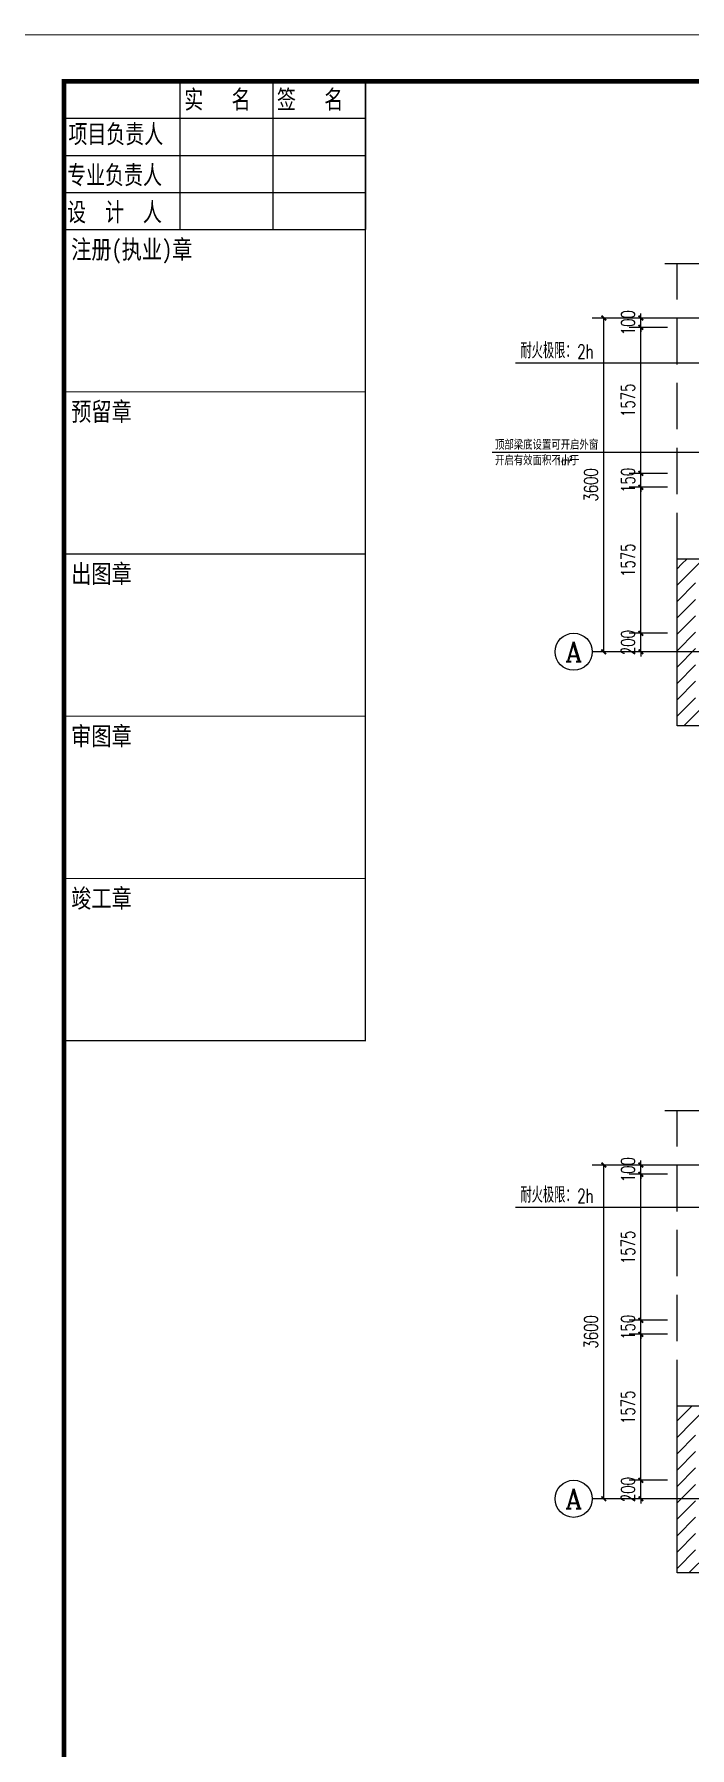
# Model space of a CAD drawing. Extents: x 1738711 to 2346805, y 1189731 to 2516152.
# Drawn here: x 2066961 to 2074032, y 1379440 to 1397922 of the extents above; entities that cross this region are included whole.
import ezdxf
from ezdxf.enums import TextEntityAlignment as Align

# ---------------------------------------------------------------- set-up
doc = ezdxf.new("R2010")
doc.units = 0
doc.header["$LTSCALE"] = 1000
doc.header["$MEASUREMENT"] = 0
doc.linetypes.add('DASH', pattern=[0.35, 0.25, -0.1])
doc.linetypes.add('复件 140224通州运河二期售楼部条件图_t3$0$X-ME SHAFT SH$0$X-B2$0$WATER_LINE', pattern=[0])
for name, color, linetype in [('AXIS', 3, 'Continuous'), ('AXIS_TEXT', 7, 'Continuous'), ('DIM_LEAD', 3, 'Continuous'), ('DIM_SYMB', 3, 'Continuous'), ('DOTE', 1, 'Continuous'), ('PUB_DIM', 3, 'Continuous'), ('PUB_HATCH', 8, 'Continuous'), ('PUB_TEXT', 7, 'Continuous'), ('TK', 4, 'Continuous'), ('WALL', 40, 'Continuous'), ('看线', 8, 'Continuous')]:
    doc.layers.add(name, color=color, linetype=linetype)
doc.styles.add('_TCH_AXIS', font='COMPLEX', dxfattribs={"bigfont": 'GBCBIG'})
doc.styles.add('_TCH_DIM', font='SIMPLEX', dxfattribs={"bigfont": 'GBCBIG'})
doc.styles.add('_TCH_DIM_T3', font='SIMPLEX', dxfattribs={"width": 0.705882, "bigfont": 'GBCBIG'})
doc.styles.add('COMPLEX', font='COMPLEX')
doc.styles.add('宋体', font='SIMSUN.TTF', dxfattribs={"width": 0.75})
doc.dimstyles.new('_TCH_ARCH&&50', dxfattribs={"dimtxt": 148.75, "dimasz": 50, "dimexe": 125, "dimexo": 150, "dimgap": 63.125, "dimtad": 1, "dimdec": 0, "dimzin": 0, "dimdsep": 46, "dimtxsty": '_TCH_DIM_T3', "dimblk": 'ARCHTICK', "dimcen": 0.09, "dimclrt": 7, "dimazin": 2, "dimtfac": 1, "dimtdec": 0, "dimtix": 1, "dimtmove": 2, "dimatfit": 3, "dimfxl": 50, "dimtolj": 1, "dimtzin": 0, "dimarcsym": 0})
pattern_1 = [(45, (0, 89.76), (-88.388383, 88.388383), [])]

# ---------------------------------------------------------------- blocks, each defined once
blk = doc.blocks.new('章')
at = {"layer": 'TK', "color": 7, "const_width": 0.25}
for points in [[(0, 0), (65, 0), (65, -35), (0, -35)], [(0, -35), (65, -35), (65, -70), (0, -70)], [(0, -70), (65, -70), (65, -105), (0, -105)], [(0, -105), (65, -105), (65, -140), (0, -140)], [(0, -140), (65, -140), (65, -175), (0, -175)]]:
    blk.add_lwpolyline(points, close=True, dxfattribs=at)
at = {"layer": 'TK', "color": 7, "style": '宋体', "width": 0.8}
for s, p in [('注册(执业)章', (1.51, -6.28)), ('预留章', (1.51, -41.28)), ('出图章', (1.51, -76.28)), ('审图章', (1.51, -111.28)), ('竣工章', (1.51, -146.28))]:
    blk.add_text(s, height=4, dxfattribs=at).set_placement(p)
blk = doc.blocks.new('hjashrtahreahe')
for points in [[(2500, 58400), (9000, 58400)], [(2500, 58400), (2500, 55200)], [(5000, 58400), (5000, 55200)], [(7000, 58400), (7000, 55200)], [(9000, 58400), (9000, 55200)], [(2500, 57600), (9000, 57600)], [(2500, 56800), (9000, 56800)], [(2500, 56000), (9000, 56000)], [(2500, 55200), (9000, 55200)]]:
    blk.add_lwpolyline(points)
at = {"layer": 'TK', "color": 7, "const_width": 25}
for points in [[(0, 59400), (84100, 59400), (84100, 0), (0, 0)], [(9000, 55200), (2500, 55200), (2500, 58400), (9000, 58400)]]:
    blk.add_lwpolyline(points, close=True, dxfattribs=at)
at = {"layer": 'TK', "color": 3, "const_width": 100}
blk.add_lwpolyline([(2500, 1000), (2500, 58400), (83100, 58400), (83100, 1000)], close=True, dxfattribs=at)
at = {"xscale": 100, "yscale": 100, "zscale": 100}
blk.add_blockref('章', (2500, 55200), dxfattribs=at)
at = {"style": '宋体', "width": 0.75}
for s, p in [('实   名', (5092, 57806)), ('签   名', (7092, 57806)), ('项目负责人', (2592, 57061)), ('专业负责人', (2565, 56178)), ('设  计  人', (2565, 55378))]:
    blk.add_text(s, height=400, dxfattribs=at).set_placement(p)
at = {"layer": 'TK', "style": '宋体', "width": 0.75}
for tag, height, p in [('项目负责人', 350, (6003, 57089)), ('专业负责人', 350, (6003, 56224)), ('设计人', 350, (6003, 55419)), ('版号1', 250, (77304, 22193)), ('时间1', 250, (82405, 22193)), ('版号2', 250, (77304, 21593)), ('时间2', 250, (82405, 21593)), ('版号3', 250, (77304, 20993)), ('时间3', 250, (82405, 20993)), ('建筑会签', 0.0001, (78978, 2403)), ('电气会签', 0.0001, (82128, 2403)), ('结构会签', 0.0001, (78978, 1803)), ('暖通会签', 0.0001, (82128, 1803)), ('给排水会签', 0.0001, (78978, 1250)), ('智能化会签', 0.0001, (82128, 1250))]:
    blk.add_attdef(tag, text='', height=height, dxfattribs=at).set_placement(p, align=Align.CENTER)
for tag, p in [('合作设计单位', (80816, 48986)), ('版号说明1', (79854, 22318)), ('版号说明2', (79854, 21718)), ('版号说明3', (79854, 21118)), ('浙江绿储科技有限公司', (80545, 16036)), ('百兆瓦级集中式熔盐储能关键', (80545, 14953)), ('设备研发及制造基地项目', (80545, 14603)), ('1#研发楼', (80545, 13636)), ('图名', (80545, 12436)), ('工程编号', (78978, 11461)), ('子项编号', (82128, 11461)), ('建筑', (78978, 10711)), ('图号', (82128, 10711)), ('施工图', (78978, 9961)), ('2023.03', (82128, 9961)), ('审定', (79353, 8461)), ('审核', (79353, 7711)), ('工程负责', (79353, 6961)), ('专业负责', (79353, 6211)), ('设计', (79353, 5461)), ('制图', (79353, 4711)), ('校对', (79353, 3961))]:
    blk.add_attdef(tag, text='', height=250, dxfattribs=at).set_placement(p, align=Align.MIDDLE_CENTER)
blk = doc.blocks.new('_ArchTick')
at = {"color": 0, "linetype": 'ByBlock', "const_width": 0.4}
blk.add_lwpolyline([(-0.5, -0.5), (0.5, 0.5)], dxfattribs=at)
blk = doc.blocks.new('*D2181')
at = {"layer": 'Defpoints', "color": 0, "transparency": 16777216}
for p in [(2073105, 1385725), (2073543, 1385725), (2073543, 1382125)]:
    blk.add_point(p, dxfattribs=at)
at = {"layer": 'PUB_DIM', "color": 0, "lineweight": -2, "transparency": 16777216}
for p, q in [((2073393, 1385725), (2072980, 1385725)), ((2073105, 1382125), (2073105, 1385725)), ((2073393, 1382125), (2072980, 1382125))]:
    blk.add_line(p, q, dxfattribs=at)
at = {"layer": 'PUB_DIM', "color": 0, "lineweight": -2, "transparency": 16777216, "xscale": 50, "yscale": 50, "zscale": 50}
for p, rotation in [((2073105, 1385725), 90), ((2073105, 1382125), 270)]:
    blk.add_blockref('_ArchTick', p, dxfattribs=dict(at, rotation=rotation))
at = {"layer": 'PUB_DIM', "color": 7, "transparency": 16777216, "insert": (2072967, 1383925), "char_height": 148.8, "attachment_point": 5, "rotation": 90, "style": '_TCH_DIM_T3'}
blk.add_mtext('\\A1;3600', dxfattribs=at)
blk = doc.blocks.new('*D2182')
at = {"layer": 'Defpoints', "color": 0, "transparency": 16777216}
for p in [(2073505, 1382325), (2073943, 1382325), (2073943, 1382125)]:
    blk.add_point(p, dxfattribs=at)
at = {"layer": 'PUB_DIM', "color": 0, "lineweight": -2, "transparency": 16777216}
for p, q in [((2073793, 1382325), (2073380, 1382325)), ((2073505, 1382325), (2073505, 1382375)), ((2073505, 1382125), (2073505, 1382325)), ((2073793, 1382125), (2073380, 1382125)), ((2073505, 1382125), (2073505, 1382075))]:
    blk.add_line(p, q, dxfattribs=at)
at = {"layer": 'PUB_DIM', "color": 0, "lineweight": -2, "transparency": 16777216, "xscale": 50, "yscale": 50, "zscale": 50}
for p, rotation in [((2073505, 1382325), 270), ((2073505, 1382125), 90)]:
    blk.add_blockref('_ArchTick', p, dxfattribs=dict(at, rotation=rotation))
at = {"layer": 'PUB_DIM', "color": 7, "transparency": 16777216, "insert": (2073367, 1382225), "char_height": 148.8, "attachment_point": 5, "rotation": 90, "style": '_TCH_DIM_T3'}
blk.add_mtext('\\A1;200', dxfattribs=at)
blk = doc.blocks.new('*D2183')
at = {"layer": 'Defpoints', "color": 0, "transparency": 16777216}
for p in [(2073505, 1383900), (2073943, 1383900), (2073943, 1382325)]:
    blk.add_point(p, dxfattribs=at)
at = {"layer": 'PUB_DIM', "color": 0, "lineweight": -2, "transparency": 16777216}
for p, q in [((2073793, 1383900), (2073380, 1383900)), ((2073505, 1382325), (2073505, 1383900)), ((2073793, 1382325), (2073380, 1382325))]:
    blk.add_line(p, q, dxfattribs=at)
at = {"layer": 'PUB_DIM', "color": 0, "lineweight": -2, "transparency": 16777216, "xscale": 50, "yscale": 50, "zscale": 50}
for p, rotation in [((2073505, 1383900), 90), ((2073505, 1382325), 270)]:
    blk.add_blockref('_ArchTick', p, dxfattribs=dict(at, rotation=rotation))
at = {"layer": 'PUB_DIM', "color": 7, "transparency": 16777216, "insert": (2073367, 1383112), "char_height": 148.8, "attachment_point": 5, "rotation": 90, "style": '_TCH_DIM_T3'}
blk.add_mtext('\\A1;1575', dxfattribs=at)
blk = doc.blocks.new('*D2184')
at = {"layer": 'Defpoints', "color": 0, "transparency": 16777216}
for p in [(2073505, 1384050), (2073943, 1384050), (2073943, 1383900)]:
    blk.add_point(p, dxfattribs=at)
at = {"layer": 'PUB_DIM', "color": 0, "lineweight": -2, "transparency": 16777216}
for p, q in [((2073793, 1384050), (2073380, 1384050)), ((2073505, 1384050), (2073505, 1384100)), ((2073505, 1383900), (2073505, 1384050)), ((2073793, 1383900), (2073380, 1383900)), ((2073505, 1383900), (2073505, 1383850))]:
    blk.add_line(p, q, dxfattribs=at)
at = {"layer": 'PUB_DIM', "color": 0, "lineweight": -2, "transparency": 16777216, "xscale": 50, "yscale": 50, "zscale": 50}
for p, rotation in [((2073505, 1384050), 270), ((2073505, 1383900), 90)]:
    blk.add_blockref('_ArchTick', p, dxfattribs=dict(at, rotation=rotation))
at = {"layer": 'PUB_DIM', "color": 7, "transparency": 16777216, "insert": (2073367, 1383975), "char_height": 148.8, "attachment_point": 5, "rotation": 90, "style": '_TCH_DIM_T3'}
blk.add_mtext('\\A1;150', dxfattribs=at)
blk = doc.blocks.new('*D2185')
at = {"layer": 'Defpoints', "color": 0, "transparency": 16777216}
for p in [(2073505, 1385625), (2073943, 1385625), (2073943, 1384050)]:
    blk.add_point(p, dxfattribs=at)
at = {"layer": 'PUB_DIM', "color": 0, "lineweight": -2, "transparency": 16777216}
for p, q in [((2073793, 1385625), (2073380, 1385625)), ((2073505, 1384050), (2073505, 1385625)), ((2073793, 1384050), (2073380, 1384050))]:
    blk.add_line(p, q, dxfattribs=at)
at = {"layer": 'PUB_DIM', "color": 0, "lineweight": -2, "transparency": 16777216, "xscale": 50, "yscale": 50, "zscale": 50}
for p, rotation in [((2073505, 1385625), 90), ((2073505, 1384050), 270)]:
    blk.add_blockref('_ArchTick', p, dxfattribs=dict(at, rotation=rotation))
at = {"layer": 'PUB_DIM', "color": 7, "transparency": 16777216, "insert": (2073367, 1384837), "char_height": 148.8, "attachment_point": 5, "rotation": 90, "style": '_TCH_DIM_T3'}
blk.add_mtext('\\A1;1575', dxfattribs=at)
blk = doc.blocks.new('*D2186')
at = {"layer": 'Defpoints', "color": 0, "transparency": 16777216}
for p in [(2073505, 1385725), (2073943, 1385725), (2073943, 1385625)]:
    blk.add_point(p, dxfattribs=at)
at = {"layer": 'PUB_DIM', "color": 0, "lineweight": -2, "transparency": 16777216}
for p, q in [((2073793, 1385725), (2073380, 1385725)), ((2073505, 1385725), (2073505, 1385775)), ((2073505, 1385625), (2073505, 1385725)), ((2073793, 1385625), (2073380, 1385625)), ((2073505, 1385625), (2073505, 1385575))]:
    blk.add_line(p, q, dxfattribs=at)
at = {"layer": 'PUB_DIM', "color": 0, "lineweight": -2, "transparency": 16777216, "xscale": 50, "yscale": 50, "zscale": 50}
for p, rotation in [((2073505, 1385725), 270), ((2073505, 1385625), 90)]:
    blk.add_blockref('_ArchTick', p, dxfattribs=dict(at, rotation=rotation))
at = {"layer": 'PUB_DIM', "color": 7, "transparency": 16777216, "insert": (2073367, 1385675), "char_height": 148.8, "attachment_point": 5, "rotation": 90, "style": '_TCH_DIM_T3'}
blk.add_mtext('\\A1;100', dxfattribs=at)
blk = doc.blocks.new('*D2237')
at = {"layer": 'Defpoints', "color": 0, "transparency": 16777216}
for p in [(2073105, 1394861), (2073543, 1394861), (2073543, 1391261)]:
    blk.add_point(p, dxfattribs=at)
at = {"layer": 'PUB_DIM', "color": 0, "lineweight": -2, "transparency": 16777216}
for p, q in [((2073393, 1394861), (2072980, 1394861)), ((2073105, 1391261), (2073105, 1394861)), ((2073393, 1391261), (2072980, 1391261))]:
    blk.add_line(p, q, dxfattribs=at)
at = {"layer": 'PUB_DIM', "color": 0, "lineweight": -2, "transparency": 16777216, "xscale": 50, "yscale": 50, "zscale": 50}
for p, rotation in [((2073105, 1394861), 90), ((2073105, 1391261), 270)]:
    blk.add_blockref('_ArchTick', p, dxfattribs=dict(at, rotation=rotation))
at = {"layer": 'PUB_DIM', "color": 7, "transparency": 16777216, "insert": (2072967, 1393061), "char_height": 148.8, "attachment_point": 5, "rotation": 90, "style": '_TCH_DIM_T3'}
blk.add_mtext('\\A1;3600', dxfattribs=at)
blk = doc.blocks.new('*D2238')
at = {"layer": 'Defpoints', "color": 0, "transparency": 16777216}
for p in [(2073505, 1391461), (2073943, 1391461), (2073943, 1391261)]:
    blk.add_point(p, dxfattribs=at)
at = {"layer": 'PUB_DIM', "color": 0, "lineweight": -2, "transparency": 16777216}
for p, q in [((2073793, 1391461), (2073380, 1391461)), ((2073505, 1391461), (2073505, 1391511)), ((2073505, 1391261), (2073505, 1391461)), ((2073793, 1391261), (2073380, 1391261)), ((2073505, 1391261), (2073505, 1391211))]:
    blk.add_line(p, q, dxfattribs=at)
at = {"layer": 'PUB_DIM', "color": 0, "lineweight": -2, "transparency": 16777216, "xscale": 50, "yscale": 50, "zscale": 50}
for p, rotation in [((2073505, 1391461), 270), ((2073505, 1391261), 90)]:
    blk.add_blockref('_ArchTick', p, dxfattribs=dict(at, rotation=rotation))
at = {"layer": 'PUB_DIM', "color": 7, "transparency": 16777216, "insert": (2073367, 1391361), "char_height": 148.8, "attachment_point": 5, "rotation": 90, "style": '_TCH_DIM_T3'}
blk.add_mtext('\\A1;200', dxfattribs=at)
blk = doc.blocks.new('*D2239')
at = {"layer": 'Defpoints', "color": 0, "transparency": 16777216}
for p in [(2073505, 1393036), (2073943, 1393036), (2073943, 1391461)]:
    blk.add_point(p, dxfattribs=at)
at = {"layer": 'PUB_DIM', "color": 0, "lineweight": -2, "transparency": 16777216}
for p, q in [((2073793, 1393036), (2073380, 1393036)), ((2073505, 1391461), (2073505, 1393036)), ((2073793, 1391461), (2073380, 1391461))]:
    blk.add_line(p, q, dxfattribs=at)
at = {"layer": 'PUB_DIM', "color": 0, "lineweight": -2, "transparency": 16777216, "xscale": 50, "yscale": 50, "zscale": 50}
for p, rotation in [((2073505, 1393036), 90), ((2073505, 1391461), 270)]:
    blk.add_blockref('_ArchTick', p, dxfattribs=dict(at, rotation=rotation))
at = {"layer": 'PUB_DIM', "color": 7, "transparency": 16777216, "insert": (2073367, 1392249), "char_height": 148.8, "attachment_point": 5, "rotation": 90, "style": '_TCH_DIM_T3'}
blk.add_mtext('\\A1;1575', dxfattribs=at)
blk = doc.blocks.new('*D2240')
at = {"layer": 'Defpoints', "color": 0, "transparency": 16777216}
for p in [(2073505, 1393186), (2073943, 1393186), (2073943, 1393036)]:
    blk.add_point(p, dxfattribs=at)
at = {"layer": 'PUB_DIM', "color": 0, "lineweight": -2, "transparency": 16777216}
for p, q in [((2073505, 1393186), (2073505, 1393236)), ((2073793, 1393186), (2073380, 1393186)), ((2073793, 1393036), (2073380, 1393036)), ((2073505, 1393036), (2073505, 1393186)), ((2073505, 1393036), (2073505, 1392986))]:
    blk.add_line(p, q, dxfattribs=at)
at = {"layer": 'PUB_DIM', "color": 0, "lineweight": -2, "transparency": 16777216, "xscale": 50, "yscale": 50, "zscale": 50}
for p, rotation in [((2073505, 1393186), 270), ((2073505, 1393036), 90)]:
    blk.add_blockref('_ArchTick', p, dxfattribs=dict(at, rotation=rotation))
at = {"layer": 'PUB_DIM', "color": 7, "transparency": 16777216, "insert": (2073367, 1393111), "char_height": 148.8, "attachment_point": 5, "rotation": 90, "style": '_TCH_DIM_T3'}
blk.add_mtext('\\A1;150', dxfattribs=at)
blk = doc.blocks.new('*D2241')
at = {"layer": 'Defpoints', "color": 0, "transparency": 16777216}
for p in [(2073505, 1394761), (2073943, 1394761), (2073943, 1393186)]:
    blk.add_point(p, dxfattribs=at)
at = {"layer": 'PUB_DIM', "color": 0, "lineweight": -2, "transparency": 16777216}
for p, q in [((2073793, 1394761), (2073380, 1394761)), ((2073505, 1393186), (2073505, 1394761)), ((2073793, 1393186), (2073380, 1393186))]:
    blk.add_line(p, q, dxfattribs=at)
at = {"layer": 'PUB_DIM', "color": 0, "lineweight": -2, "transparency": 16777216, "xscale": 50, "yscale": 50, "zscale": 50}
for p, rotation in [((2073505, 1394761), 90), ((2073505, 1393186), 270)]:
    blk.add_blockref('_ArchTick', p, dxfattribs=dict(at, rotation=rotation))
at = {"layer": 'PUB_DIM', "color": 7, "transparency": 16777216, "insert": (2073367, 1393974), "char_height": 148.8, "attachment_point": 5, "rotation": 90, "style": '_TCH_DIM_T3'}
blk.add_mtext('\\A1;1575', dxfattribs=at)
blk = doc.blocks.new('*D2242')
at = {"layer": 'Defpoints', "color": 0, "transparency": 16777216}
for p in [(2073505, 1394861), (2073943, 1394861), (2073943, 1394761)]:
    blk.add_point(p, dxfattribs=at)
at = {"layer": 'PUB_DIM', "color": 0, "lineweight": -2, "transparency": 16777216}
for p, q in [((2073505, 1394861), (2073505, 1394911)), ((2073793, 1394861), (2073380, 1394861)), ((2073793, 1394761), (2073380, 1394761)), ((2073505, 1394761), (2073505, 1394861)), ((2073505, 1394761), (2073505, 1394711))]:
    blk.add_line(p, q, dxfattribs=at)
at = {"layer": 'PUB_DIM', "color": 0, "lineweight": -2, "transparency": 16777216, "xscale": 50, "yscale": 50, "zscale": 50}
for p, rotation in [((2073505, 1394861), 270), ((2073505, 1394761), 90)]:
    blk.add_blockref('_ArchTick', p, dxfattribs=dict(at, rotation=rotation))
at = {"layer": 'PUB_DIM', "color": 7, "transparency": 16777216, "insert": (2073367, 1394811), "char_height": 148.8, "attachment_point": 5, "rotation": 90, "style": '_TCH_DIM_T3'}
blk.add_mtext('\\A1;100', dxfattribs=at)
blk = doc.blocks.new('_AXISO')
blk.add_circle((0, 0), 0.5)
at = {"layer": 'AXIS_TEXT', "style": 'COMPLEX', "width": 1.041667}
blk.add_attdef('A', text='', height=0.56, dxfattribs=at).set_placement((-0.25, -0.28), (0.25, -0.28), align=Align.FIT)

msp = doc.modelspace()

# ---------------------------------------------------------------- hatches: boundary and pattern name
at = {"layer": 'PUB_HATCH', "linetype": '复件 140224通州运河二期售楼部条件图_t3$0$X-ME SHAFT SH$0$X-B2$0$WATER_LINE'}
h = msp.add_hatch(dxfattribs=at)
h.set_pattern_fill('普通砖', color=256, scale=50, style=0)
h.set_pattern_definition(pattern_1)
h.paths.add_polyline_path([(2074661.5, 1392161.4), (2074594.8, 1392261.4), (2073895.2, 1392261.4), (2074095.2, 1392061.4), (2074594.8, 1392061.4)])
h = msp.add_hatch(dxfattribs=at)
h.set_pattern_fill('普通砖', color=256, scale=50, style=0)
h.set_pattern_definition(pattern_1)
h.paths.add_polyline_path([(2073895.2, 1390461.4), (2074095.2, 1390661.4), (2074095.2, 1392061.4), (2073895.2, 1392261.4)])
h = msp.add_hatch(dxfattribs=at)
h.set_pattern_fill('普通砖', color=256, scale=50, style=0)
h.set_pattern_definition(pattern_1)
h.paths.add_polyline_path([(2075695.2, 1390461.4), (2075495.2, 1390661.4), (2074095.2, 1390661.4), (2073895.2, 1390461.4)])
h = msp.add_hatch(dxfattribs=at)
h.set_pattern_fill('普通砖', color=256, scale=50, style=0)
h.set_pattern_definition(pattern_1)
h.paths.add_polyline_path([(2074661.5, 1383024.8), (2074594.8, 1383124.8), (2073895.2, 1383124.8), (2074095.2, 1382924.8), (2074594.8, 1382924.8)])
h = msp.add_hatch(dxfattribs=at)
h.set_pattern_fill('普通砖', color=256, scale=50, style=0)
h.set_pattern_definition(pattern_1)
h.paths.add_polyline_path([(2073895.2, 1381324.8), (2074095.2, 1381524.8), (2074095.2, 1382924.8), (2073895.2, 1383124.8)])
h = msp.add_hatch(dxfattribs=at)
h.set_pattern_fill('普通砖', color=256, scale=50, style=0)
h.set_pattern_definition(pattern_1)
h.paths.add_polyline_path([(2075695.2, 1381324.8), (2075495.2, 1381524.8), (2074095.2, 1381524.8), (2073895.2, 1381324.8)])

# ---------------------------------------------------------------- linework, layer by layer
at = {"layer": 'AXIS'}
for p, q in [((2073479.9, 1391261.4), (2072979.9, 1391261.4)), ((2073479.9, 1382124.8), (2072979.9, 1382124.8))]:
    msp.add_line(p, q, dxfattribs=at)
at = {"layer": 'DIM_LEAD'}
for p, q in [((2073401.4, 1394373), (2072152.4, 1394373)), ((2074860, 1394373), (2073401.4, 1394373)), ((2074860, 1394373), (2073401.4, 1394373)), ((2072962.1, 1393410), (2071900.2, 1393410)), ((2074594.8, 1393410), (2072962.1, 1393410)), ((2073401.4, 1385266.5), (2072152.4, 1385266.5)), ((2074860, 1385266.5), (2073401.4, 1385266.5)), ((2074860, 1385266.5), (2073401.4, 1385266.5))]:
    msp.add_line(p, q, dxfattribs=at)
at = {"layer": 'DIM_SYMB'}
for points in [[(2073762.9, 1395450.2), (2078559, 1395450.2), (2078597.3, 1395555.2), (2078634.3, 1395345.2), (2078671.5, 1395450.2), (2083467.7, 1395450.2)], [(2073762.9, 1386313.6), (2078559, 1386313.6), (2078597.3, 1386418.6), (2078634.3, 1386208.6), (2078671.5, 1386313.6), (2083467.7, 1386313.6)]]:
    msp.add_lwpolyline(points, dxfattribs=at)
at = {"layer": 'DOTE'}
for p, q in [((2083893.2, 1394861.4), (2073500.6, 1394861.4)), ((2083893.2, 1391261.4), (2073500.6, 1391261.4)), ((2083893.2, 1385724.8), (2073500.6, 1385724.8)), ((2083893.2, 1382124.8), (2073500.6, 1382124.8))]:
    msp.add_line(p, q, dxfattribs=at)
at = {"layer": 'WALL', "linetype": '复件 140224通州运河二期售楼部条件图_t3$0$X-ME SHAFT SH$0$X-B2$0$WATER_LINE'}
for p, q in [((2074594.8, 1392261.4), (2073895.2, 1392261.4)), ((2073895.2, 1390461.4), (2073895.2, 1392261.4)), ((2075695.2, 1390461.4), (2073895.2, 1390461.4)), ((2074594.8, 1383124.8), (2073895.2, 1383124.8)), ((2073895.2, 1381324.8), (2073895.2, 1383124.8)), ((2075695.2, 1381324.8), (2073895.2, 1381324.8))]:
    msp.add_line(p, q, dxfattribs=at)
at = {"layer": '看线', "linetype": 'DASH', "ltscale": 2}
for p, q in [((2073895.2, 1392261.4), (2073895.2, 1395450.2)), ((2073895.2, 1383124.8), (2073895.2, 1386313.6))]:
    msp.add_line(p, q, dxfattribs=at)

# ---------------------------------------------------------------- block references
at = {"xscale": 0.5, "yscale": 0.5, "zscale": 0.5}
msp.add_blockref('hjashrtahreahe', (2066033.1, 1368216), dxfattribs=at)
at = {"layer": 'AXIS'}
ref = msp.add_blockref('_AXISO', (2072779.9, 1391261.4), dxfattribs=dict(at, xscale=400, yscale=400, zscale=400))
ref.add_attrib('A', 'A', dxfattribs={"layer": 'AXIS_TEXT', "ltscale": 0.5, "height": 212.6, "style": '_TCH_AXIS'}).set_placement((2072688.8, 1391155.1), (2072871, 1391155.1), align=Align.FIT)
ref = msp.add_blockref('_AXISO', (2072779.9, 1382124.8), dxfattribs=dict(at, xscale=400, yscale=400, zscale=400))
ref.add_attrib('A', 'A', dxfattribs={"layer": 'AXIS_TEXT', "ltscale": 0.5, "height": 212.6, "style": '_TCH_AXIS'}).set_placement((2072688.8, 1382018.5), (2072871, 1382018.5), align=Align.FIT)

# ---------------------------------------------------------------- texts
at = {"layer": 'PUB_TEXT', "color": 7, "style": '_TCH_DIM'}
for s, height, p in [('耐火极限：', 168.79, (2072204.9, 1394425.5)), ('顶部梁底设置可开启外窗', 101.277, (2071931.7, 1393441.5)), ('开启有效面积不小于', 101.28, (2071931.7, 1393273.5)), ('耐火极限：', 168.79, (2072204.9, 1385319))]:
    msp.add_text(s, height=height, dxfattribs=at).set_placement(p)
at = {"layer": 'PUB_TEXT', "color": 7, "style": '_TCH_DIM', "width": 0.705882}
for s, height, p in [('2h', 148.75, (2072819.3, 1394425.5)), ('1m', 89.25, (2072595.2, 1393273.5)), ('2', 44.6, (2072733.2, 1393326)), ('2h', 148.75, (2072819.3, 1385319))]:
    msp.add_text(s, height=height, dxfattribs=at).set_placement(p)

# ---------------------------------------------------------------- dimensions: what is measured, and where the dimension line sits
at = {"layer": 'PUB_DIM'}
for p1, p2, picture, middle in [((2073543, 1391261.4), (2073543, 1394861.4), '*D2237', (2072967.4, 1393061.4)), ((2073943, 1394761.4), (2073943, 1394861.4), '*D2242', (2073367.4, 1394811.4)), ((2073943, 1393186.4), (2073943, 1394761.4), '*D2241', (2073367.4, 1393973.9)), ((2073943, 1393036.4), (2073943, 1393186.4), '*D2240', (2073367.4, 1393111.4)), ((2073943, 1391461.4), (2073943, 1393036.4), '*D2239', (2073367.4, 1392248.9)), ((2073943, 1391261.4), (2073943, 1391461.4), '*D2238', (2073367.4, 1391361.4)), ((2073943, 1385624.8), (2073943, 1385724.8), '*D2186', (2073367.4, 1385674.8)), ((2073543, 1382124.8), (2073543, 1385724.8), '*D2181', (2072967.4, 1383924.8)), ((2073943, 1384049.8), (2073943, 1385624.8), '*D2185', (2073367.4, 1384837.3)), ((2073943, 1383899.8), (2073943, 1384049.8), '*D2184', (2073367.4, 1383974.8)), ((2073943, 1382324.8), (2073943, 1383899.8), '*D2183', (2073367.4, 1383112.3)), ((2073943, 1382124.8), (2073943, 1382324.8), '*D2182', (2073367.4, 1382224.8))]:
    dim = msp.add_aligned_dim(p1=p1, p2=p2, distance=438.2, dimstyle='_TCH_ARCH&&50', dxfattribs=at)
    dim.commit()
    dim.dimension.update_dxf_attribs({"geometry": picture, "text_midpoint": middle})

doc.saveas('drawing.dxf')
